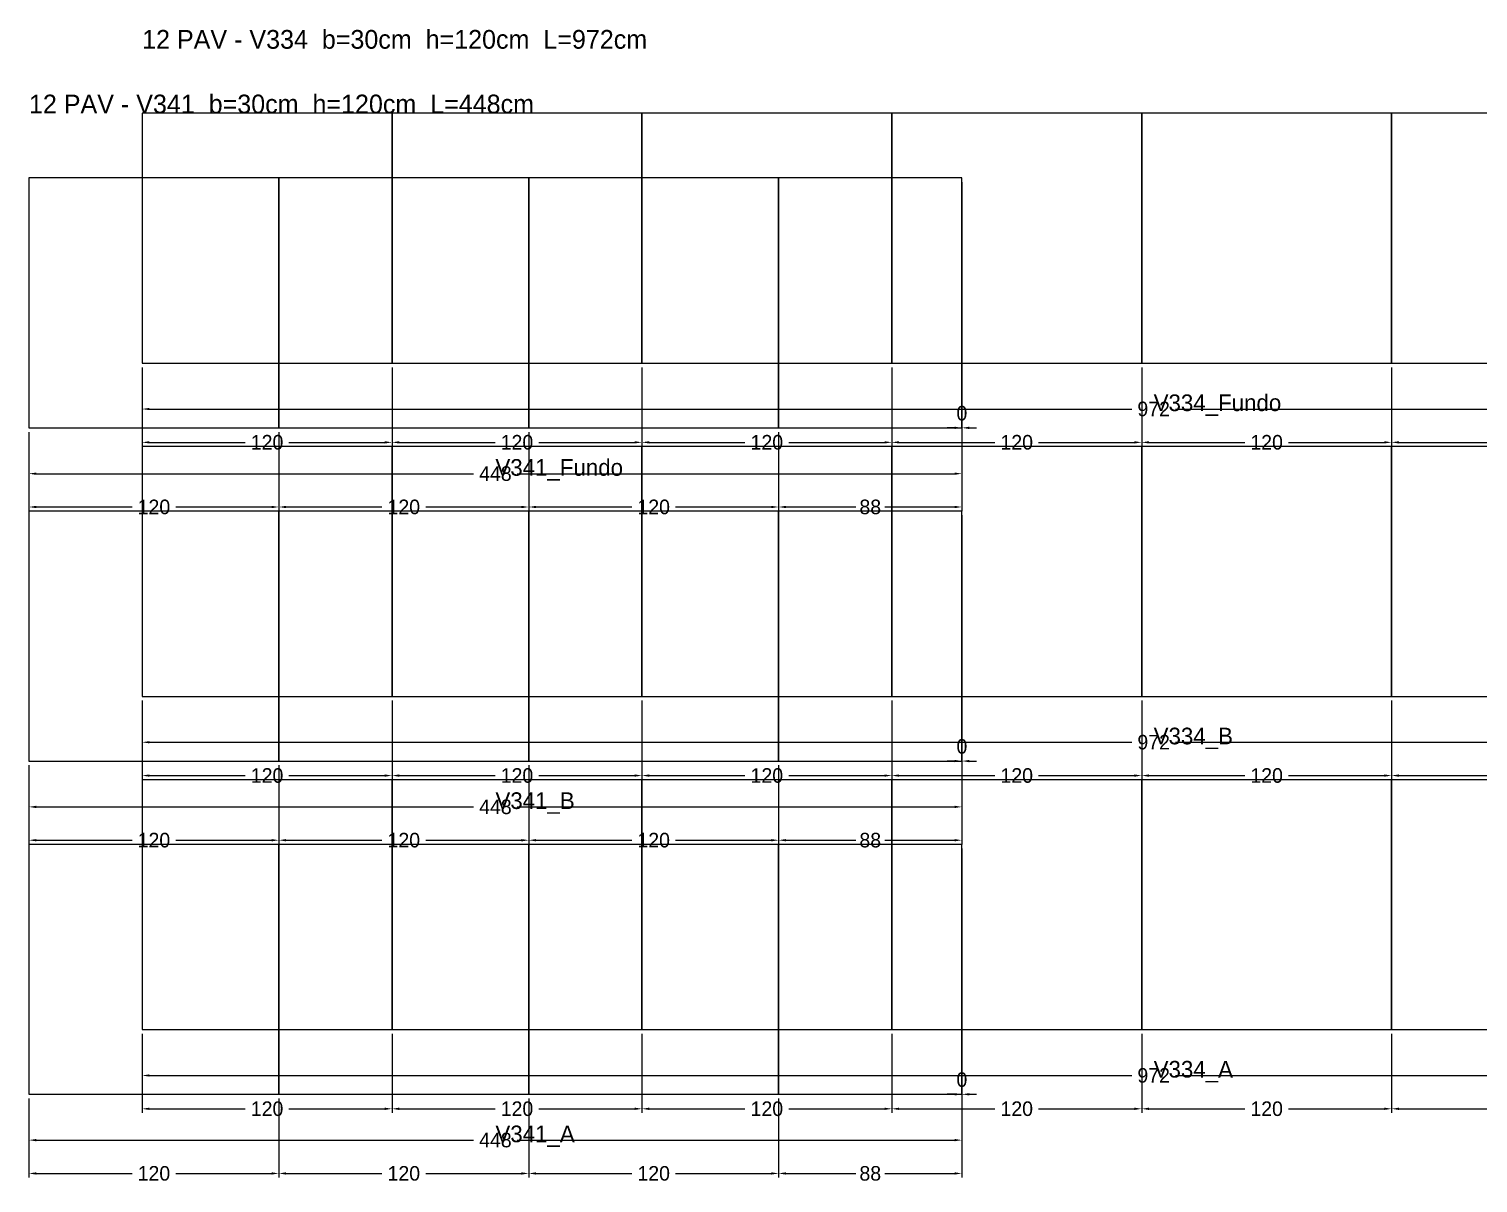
# Model space of a CAD drawing. Header units: metres. Extents: x 180 to 6304, y -11808 to -336.
# Drawn here: x 4295 to 4991, y -8002 to -7448 of the extents above; entities that cross this region are included whole.
import ezdxf

# ---------------------------------------------------------------- set-up
doc = ezdxf.new("R2010")
doc.units = ezdxf.units.M
doc.layers.add('COTA', color=3, linetype='Continuous')
doc.dimstyles.new('COTA_VIG', dxfattribs={"dimtxt": 7, "dimasz": 3.5, "dimexe": 2, "dimexo": 2, "dimgap": 1.5, "dimtad": 1, "dimdec": 1, "dimcen": 2.5, "dimclrd": 3, "dimclre": 3, "dimclrt": 3, "dimazin": 3, "dimtfac": 1, "dimtmove": 0, "dimatfit": 3})

# ---------------------------------------------------------------- blocks, each defined once
blk = doc.blocks.new('_CLOSEDFILLED')
at = {"color": 0, "linetype": 'BYBLOCK'}
blk.add_solid([(-1, 0.16), (0, 0), (-1, -0.16)], dxfattribs=at)
blk = doc.blocks.new('*D475')
at = {"color": 3}
for p, q in [((4349.25, -7930.38), (4349.25, -7952.38)), ((5320.75, -7930.38), (5320.75, -7952.38)), ((4352.75, -7950.38), (4824.5, -7950.38)), ((4845.5, -7950.38), (5317.25, -7950.38))]:
    blk.add_line(p, q, dxfattribs=at)
at = {"layer": 'Defpoints'}
for p in [(4349.25, -7928.38), (5320.75, -7928.38), (4349.25, -7950.38)]:
    blk.add_point(p, dxfattribs=at)
at = {"layer": 'COTA', "color": 3, "xscale": 3.5, "yscale": 3.5, "rotation": 180}
blk.add_blockref('_CLOSEDFILLED', (4349.25, -7950.38), dxfattribs=at)
at = {"layer": 'COTA', "color": 3, "xscale": 3.5, "yscale": 3.5}
blk.add_blockref('_CLOSEDFILLED', (5320.75, -7950.38), dxfattribs=at)
at = {"layer": 'COTA', "color": 3, "insert": (4835, -7950.38), "char_height": 7, "attachment_point": 5}
blk.add_mtext('972', dxfattribs=at)
blk = doc.blocks.new('*D476')
at = {"color": 3}
for p, q in [((4349.25, -7930.38), (4349.25, -7968.38)), ((4469.25, -7930.38), (4469.25, -7968.38)), ((4352.75, -7966.38), (4398.75, -7966.38)), ((4419.75, -7966.38), (4465.75, -7966.38))]:
    blk.add_line(p, q, dxfattribs=at)
at = {"layer": 'Defpoints'}
for p in [(4349.25, -7928.38), (4469.25, -7928.38), (4349.25, -7966.38)]:
    blk.add_point(p, dxfattribs=at)
at = {"layer": 'COTA', "color": 3, "xscale": 3.5, "yscale": 3.5, "rotation": 180}
blk.add_blockref('_CLOSEDFILLED', (4349.25, -7966.38), dxfattribs=at)
at = {"layer": 'COTA', "color": 3, "xscale": 3.5, "yscale": 3.5}
blk.add_blockref('_CLOSEDFILLED', (4469.25, -7966.38), dxfattribs=at)
at = {"layer": 'COTA', "color": 3, "insert": (4409.25, -7966.38), "char_height": 7, "attachment_point": 5}
blk.add_mtext('120', dxfattribs=at)
blk = doc.blocks.new('*D477')
at = {"color": 3}
for p, q in [((4469.25, -7930.38), (4469.25, -7968.38)), ((4589.25, -7930.38), (4589.25, -7968.38)), ((4472.75, -7966.38), (4518.75, -7966.38)), ((4539.75, -7966.38), (4585.75, -7966.38))]:
    blk.add_line(p, q, dxfattribs=at)
at = {"layer": 'Defpoints'}
for p in [(4469.25, -7928.38), (4589.25, -7928.38), (4469.25, -7966.38)]:
    blk.add_point(p, dxfattribs=at)
at = {"layer": 'COTA', "color": 3, "xscale": 3.5, "yscale": 3.5, "rotation": 180}
blk.add_blockref('_CLOSEDFILLED', (4469.25, -7966.38), dxfattribs=at)
at = {"layer": 'COTA', "color": 3, "xscale": 3.5, "yscale": 3.5}
blk.add_blockref('_CLOSEDFILLED', (4589.25, -7966.38), dxfattribs=at)
at = {"layer": 'COTA', "color": 3, "insert": (4529.25, -7966.38), "char_height": 7, "attachment_point": 5}
blk.add_mtext('120', dxfattribs=at)
blk = doc.blocks.new('*D478')
at = {"color": 3}
for p, q in [((4589.25, -7930.38), (4589.25, -7968.38)), ((4709.25, -7930.38), (4709.25, -7968.38)), ((4592.75, -7966.38), (4638.75, -7966.38)), ((4659.75, -7966.38), (4705.75, -7966.38))]:
    blk.add_line(p, q, dxfattribs=at)
at = {"layer": 'Defpoints'}
for p in [(4589.25, -7928.38), (4709.25, -7928.38), (4589.25, -7966.38)]:
    blk.add_point(p, dxfattribs=at)
at = {"layer": 'COTA', "color": 3, "xscale": 3.5, "yscale": 3.5, "rotation": 180}
blk.add_blockref('_CLOSEDFILLED', (4589.25, -7966.38), dxfattribs=at)
at = {"layer": 'COTA', "color": 3, "xscale": 3.5, "yscale": 3.5}
blk.add_blockref('_CLOSEDFILLED', (4709.25, -7966.38), dxfattribs=at)
at = {"layer": 'COTA', "color": 3, "insert": (4649.25, -7966.38), "char_height": 7, "attachment_point": 5}
blk.add_mtext('120', dxfattribs=at)
blk = doc.blocks.new('*D479')
at = {"color": 3}
for p, q in [((4709.25, -7930.38), (4709.25, -7968.38)), ((4829.25, -7930.38), (4829.25, -7968.38)), ((4712.75, -7966.38), (4758.75, -7966.38)), ((4779.75, -7966.38), (4825.75, -7966.38))]:
    blk.add_line(p, q, dxfattribs=at)
at = {"layer": 'Defpoints'}
for p in [(4709.25, -7928.38), (4829.25, -7928.38), (4709.25, -7966.38)]:
    blk.add_point(p, dxfattribs=at)
at = {"layer": 'COTA', "color": 3, "xscale": 3.5, "yscale": 3.5, "rotation": 180}
blk.add_blockref('_CLOSEDFILLED', (4709.25, -7966.38), dxfattribs=at)
at = {"layer": 'COTA', "color": 3, "xscale": 3.5, "yscale": 3.5}
blk.add_blockref('_CLOSEDFILLED', (4829.25, -7966.38), dxfattribs=at)
at = {"layer": 'COTA', "color": 3, "insert": (4769.25, -7966.38), "char_height": 7, "attachment_point": 5}
blk.add_mtext('120', dxfattribs=at)
blk = doc.blocks.new('*D480')
at = {"color": 3}
for p, q in [((4829.25, -7930.38), (4829.25, -7968.38)), ((4949.25, -7930.38), (4949.25, -7968.38)), ((4832.75, -7966.38), (4878.75, -7966.38)), ((4899.75, -7966.38), (4945.75, -7966.38))]:
    blk.add_line(p, q, dxfattribs=at)
at = {"layer": 'Defpoints'}
for p in [(4829.25, -7928.38), (4949.25, -7928.38), (4829.25, -7966.38)]:
    blk.add_point(p, dxfattribs=at)
at = {"layer": 'COTA', "color": 3, "xscale": 3.5, "yscale": 3.5, "rotation": 180}
blk.add_blockref('_CLOSEDFILLED', (4829.25, -7966.38), dxfattribs=at)
at = {"layer": 'COTA', "color": 3, "xscale": 3.5, "yscale": 3.5}
blk.add_blockref('_CLOSEDFILLED', (4949.25, -7966.38), dxfattribs=at)
at = {"layer": 'COTA', "color": 3, "insert": (4889.25, -7966.38), "char_height": 7, "attachment_point": 5}
blk.add_mtext('120', dxfattribs=at)
blk = doc.blocks.new('*D481')
at = {"color": 3}
for p, q in [((4949.25, -7930.38), (4949.25, -7968.38)), ((5069.25, -7930.38), (5069.25, -7968.38)), ((4952.75, -7966.38), (4998.75, -7966.38)), ((5019.75, -7966.38), (5065.75, -7966.38))]:
    blk.add_line(p, q, dxfattribs=at)
at = {"layer": 'Defpoints'}
for p in [(4949.25, -7928.38), (5069.25, -7928.38), (4949.25, -7966.38)]:
    blk.add_point(p, dxfattribs=at)
at = {"layer": 'COTA', "color": 3, "xscale": 3.5, "yscale": 3.5, "rotation": 180}
blk.add_blockref('_CLOSEDFILLED', (4949.25, -7966.38), dxfattribs=at)
at = {"layer": 'COTA', "color": 3, "xscale": 3.5, "yscale": 3.5}
blk.add_blockref('_CLOSEDFILLED', (5069.25, -7966.38), dxfattribs=at)
at = {"layer": 'COTA', "color": 3, "insert": (5009.25, -7966.38), "char_height": 7, "attachment_point": 5}
blk.add_mtext('120', dxfattribs=at)
blk = doc.blocks.new('*D486')
at = {"color": 3}
for p, q in [((4349.25, -7770.38), (4349.25, -7792.38)), ((5320.75, -7770.38), (5320.75, -7792.38)), ((4352.75, -7790.38), (4824.5, -7790.38)), ((4845.5, -7790.38), (5317.25, -7790.38))]:
    blk.add_line(p, q, dxfattribs=at)
at = {"layer": 'Defpoints'}
for p in [(4349.25, -7768.38), (5320.75, -7768.38), (4349.25, -7790.38)]:
    blk.add_point(p, dxfattribs=at)
at = {"layer": 'COTA', "color": 3, "xscale": 3.5, "yscale": 3.5, "rotation": 180}
blk.add_blockref('_CLOSEDFILLED', (4349.25, -7790.38), dxfattribs=at)
at = {"layer": 'COTA', "color": 3, "xscale": 3.5, "yscale": 3.5}
blk.add_blockref('_CLOSEDFILLED', (5320.75, -7790.38), dxfattribs=at)
at = {"layer": 'COTA', "color": 3, "insert": (4835, -7790.38), "char_height": 7, "attachment_point": 5}
blk.add_mtext('972', dxfattribs=at)
blk = doc.blocks.new('*D487')
at = {"color": 3}
for p, q in [((4349.25, -7770.38), (4349.25, -7808.38)), ((4469.25, -7770.38), (4469.25, -7808.38)), ((4352.75, -7806.38), (4398.75, -7806.38)), ((4419.75, -7806.38), (4465.75, -7806.38))]:
    blk.add_line(p, q, dxfattribs=at)
at = {"layer": 'Defpoints'}
for p in [(4349.25, -7768.38), (4469.25, -7768.38), (4349.25, -7806.38)]:
    blk.add_point(p, dxfattribs=at)
at = {"layer": 'COTA', "color": 3, "xscale": 3.5, "yscale": 3.5, "rotation": 180}
blk.add_blockref('_CLOSEDFILLED', (4349.25, -7806.38), dxfattribs=at)
at = {"layer": 'COTA', "color": 3, "xscale": 3.5, "yscale": 3.5}
blk.add_blockref('_CLOSEDFILLED', (4469.25, -7806.38), dxfattribs=at)
at = {"layer": 'COTA', "color": 3, "insert": (4409.25, -7806.38), "char_height": 7, "attachment_point": 5}
blk.add_mtext('120', dxfattribs=at)
blk = doc.blocks.new('*D488')
at = {"color": 3}
for p, q in [((4469.25, -7770.38), (4469.25, -7808.38)), ((4589.25, -7770.38), (4589.25, -7808.38)), ((4472.75, -7806.38), (4518.75, -7806.38)), ((4539.75, -7806.38), (4585.75, -7806.38))]:
    blk.add_line(p, q, dxfattribs=at)
at = {"layer": 'Defpoints'}
for p in [(4469.25, -7768.38), (4589.25, -7768.38), (4469.25, -7806.38)]:
    blk.add_point(p, dxfattribs=at)
at = {"layer": 'COTA', "color": 3, "xscale": 3.5, "yscale": 3.5, "rotation": 180}
blk.add_blockref('_CLOSEDFILLED', (4469.25, -7806.38), dxfattribs=at)
at = {"layer": 'COTA', "color": 3, "xscale": 3.5, "yscale": 3.5}
blk.add_blockref('_CLOSEDFILLED', (4589.25, -7806.38), dxfattribs=at)
at = {"layer": 'COTA', "color": 3, "insert": (4529.25, -7806.38), "char_height": 7, "attachment_point": 5}
blk.add_mtext('120', dxfattribs=at)
blk = doc.blocks.new('*D489')
at = {"color": 3}
for p, q in [((4589.25, -7770.38), (4589.25, -7808.38)), ((4709.25, -7770.38), (4709.25, -7808.38)), ((4592.75, -7806.38), (4638.75, -7806.38)), ((4659.75, -7806.38), (4705.75, -7806.38))]:
    blk.add_line(p, q, dxfattribs=at)
at = {"layer": 'Defpoints'}
for p in [(4589.25, -7768.38), (4709.25, -7768.38), (4589.25, -7806.38)]:
    blk.add_point(p, dxfattribs=at)
at = {"layer": 'COTA', "color": 3, "xscale": 3.5, "yscale": 3.5, "rotation": 180}
blk.add_blockref('_CLOSEDFILLED', (4589.25, -7806.38), dxfattribs=at)
at = {"layer": 'COTA', "color": 3, "xscale": 3.5, "yscale": 3.5}
blk.add_blockref('_CLOSEDFILLED', (4709.25, -7806.38), dxfattribs=at)
at = {"layer": 'COTA', "color": 3, "insert": (4649.25, -7806.38), "char_height": 7, "attachment_point": 5}
blk.add_mtext('120', dxfattribs=at)
blk = doc.blocks.new('*D490')
at = {"color": 3}
for p, q in [((4709.25, -7770.38), (4709.25, -7808.38)), ((4829.25, -7770.38), (4829.25, -7808.38)), ((4712.75, -7806.38), (4758.75, -7806.38)), ((4779.75, -7806.38), (4825.75, -7806.38))]:
    blk.add_line(p, q, dxfattribs=at)
at = {"layer": 'Defpoints'}
for p in [(4709.25, -7768.38), (4829.25, -7768.38), (4709.25, -7806.38)]:
    blk.add_point(p, dxfattribs=at)
at = {"layer": 'COTA', "color": 3, "xscale": 3.5, "yscale": 3.5, "rotation": 180}
blk.add_blockref('_CLOSEDFILLED', (4709.25, -7806.38), dxfattribs=at)
at = {"layer": 'COTA', "color": 3, "xscale": 3.5, "yscale": 3.5}
blk.add_blockref('_CLOSEDFILLED', (4829.25, -7806.38), dxfattribs=at)
at = {"layer": 'COTA', "color": 3, "insert": (4769.25, -7806.38), "char_height": 7, "attachment_point": 5}
blk.add_mtext('120', dxfattribs=at)
blk = doc.blocks.new('*D491')
at = {"color": 3}
for p, q in [((4829.25, -7770.38), (4829.25, -7808.38)), ((4949.25, -7770.38), (4949.25, -7808.38)), ((4832.75, -7806.38), (4878.75, -7806.38)), ((4899.75, -7806.38), (4945.75, -7806.38))]:
    blk.add_line(p, q, dxfattribs=at)
at = {"layer": 'Defpoints'}
for p in [(4829.25, -7768.38), (4949.25, -7768.38), (4829.25, -7806.38)]:
    blk.add_point(p, dxfattribs=at)
at = {"layer": 'COTA', "color": 3, "xscale": 3.5, "yscale": 3.5, "rotation": 180}
blk.add_blockref('_CLOSEDFILLED', (4829.25, -7806.38), dxfattribs=at)
at = {"layer": 'COTA', "color": 3, "xscale": 3.5, "yscale": 3.5}
blk.add_blockref('_CLOSEDFILLED', (4949.25, -7806.38), dxfattribs=at)
at = {"layer": 'COTA', "color": 3, "insert": (4889.25, -7806.38), "char_height": 7, "attachment_point": 5}
blk.add_mtext('120', dxfattribs=at)
blk = doc.blocks.new('*D492')
at = {"color": 3}
for p, q in [((4949.25, -7770.38), (4949.25, -7808.38)), ((5069.25, -7770.38), (5069.25, -7808.38)), ((4952.75, -7806.38), (4998.75, -7806.38)), ((5019.75, -7806.38), (5065.75, -7806.38))]:
    blk.add_line(p, q, dxfattribs=at)
at = {"layer": 'Defpoints'}
for p in [(4949.25, -7768.38), (5069.25, -7768.38), (4949.25, -7806.38)]:
    blk.add_point(p, dxfattribs=at)
at = {"layer": 'COTA', "color": 3, "xscale": 3.5, "yscale": 3.5, "rotation": 180}
blk.add_blockref('_CLOSEDFILLED', (4949.25, -7806.38), dxfattribs=at)
at = {"layer": 'COTA', "color": 3, "xscale": 3.5, "yscale": 3.5}
blk.add_blockref('_CLOSEDFILLED', (5069.25, -7806.38), dxfattribs=at)
at = {"layer": 'COTA', "color": 3, "insert": (5009.25, -7806.38), "char_height": 7, "attachment_point": 5}
blk.add_mtext('120', dxfattribs=at)
blk = doc.blocks.new('*D497')
at = {"color": 3}
for p, q in [((4349.25, -7610.38), (4349.25, -7632.38)), ((5320.75, -7610.38), (5320.75, -7632.38)), ((4352.75, -7630.38), (4824.5, -7630.38)), ((4845.5, -7630.38), (5317.25, -7630.38))]:
    blk.add_line(p, q, dxfattribs=at)
at = {"layer": 'Defpoints'}
for p in [(4349.25, -7608.38), (5320.75, -7608.38), (4349.25, -7630.38)]:
    blk.add_point(p, dxfattribs=at)
at = {"layer": 'COTA', "color": 3, "xscale": 3.5, "yscale": 3.5, "rotation": 180}
blk.add_blockref('_CLOSEDFILLED', (4349.25, -7630.38), dxfattribs=at)
at = {"layer": 'COTA', "color": 3, "xscale": 3.5, "yscale": 3.5}
blk.add_blockref('_CLOSEDFILLED', (5320.75, -7630.38), dxfattribs=at)
at = {"layer": 'COTA', "color": 3, "insert": (4835, -7630.38), "char_height": 7, "attachment_point": 5}
blk.add_mtext('972', dxfattribs=at)
blk = doc.blocks.new('*D498')
at = {"color": 3}
for p, q in [((4349.25, -7610.38), (4349.25, -7648.38)), ((4469.25, -7610.38), (4469.25, -7648.38)), ((4352.75, -7646.38), (4398.75, -7646.38)), ((4419.75, -7646.38), (4465.75, -7646.38))]:
    blk.add_line(p, q, dxfattribs=at)
at = {"layer": 'Defpoints'}
for p in [(4349.25, -7608.38), (4469.25, -7608.38), (4349.25, -7646.38)]:
    blk.add_point(p, dxfattribs=at)
at = {"layer": 'COTA', "color": 3, "xscale": 3.5, "yscale": 3.5, "rotation": 180}
blk.add_blockref('_CLOSEDFILLED', (4349.25, -7646.38), dxfattribs=at)
at = {"layer": 'COTA', "color": 3, "xscale": 3.5, "yscale": 3.5}
blk.add_blockref('_CLOSEDFILLED', (4469.25, -7646.38), dxfattribs=at)
at = {"layer": 'COTA', "color": 3, "insert": (4409.25, -7646.38), "char_height": 7, "attachment_point": 5}
blk.add_mtext('120', dxfattribs=at)
blk = doc.blocks.new('*D499')
at = {"color": 3}
for p, q in [((4469.25, -7610.38), (4469.25, -7648.38)), ((4589.25, -7610.38), (4589.25, -7648.38)), ((4472.75, -7646.38), (4518.75, -7646.38)), ((4539.75, -7646.38), (4585.75, -7646.38))]:
    blk.add_line(p, q, dxfattribs=at)
at = {"layer": 'Defpoints'}
for p in [(4469.25, -7608.38), (4589.25, -7608.38), (4469.25, -7646.38)]:
    blk.add_point(p, dxfattribs=at)
at = {"layer": 'COTA', "color": 3, "xscale": 3.5, "yscale": 3.5, "rotation": 180}
blk.add_blockref('_CLOSEDFILLED', (4469.25, -7646.38), dxfattribs=at)
at = {"layer": 'COTA', "color": 3, "xscale": 3.5, "yscale": 3.5}
blk.add_blockref('_CLOSEDFILLED', (4589.25, -7646.38), dxfattribs=at)
at = {"layer": 'COTA', "color": 3, "insert": (4529.25, -7646.38), "char_height": 7, "attachment_point": 5}
blk.add_mtext('120', dxfattribs=at)
blk = doc.blocks.new('*D500')
at = {"color": 3}
for p, q in [((4589.25, -7610.38), (4589.25, -7648.38)), ((4709.25, -7610.38), (4709.25, -7648.38)), ((4592.75, -7646.38), (4638.75, -7646.38)), ((4659.75, -7646.38), (4705.75, -7646.38))]:
    blk.add_line(p, q, dxfattribs=at)
at = {"layer": 'Defpoints'}
for p in [(4589.25, -7608.38), (4709.25, -7608.38), (4589.25, -7646.38)]:
    blk.add_point(p, dxfattribs=at)
at = {"layer": 'COTA', "color": 3, "xscale": 3.5, "yscale": 3.5, "rotation": 180}
blk.add_blockref('_CLOSEDFILLED', (4589.25, -7646.38), dxfattribs=at)
at = {"layer": 'COTA', "color": 3, "xscale": 3.5, "yscale": 3.5}
blk.add_blockref('_CLOSEDFILLED', (4709.25, -7646.38), dxfattribs=at)
at = {"layer": 'COTA', "color": 3, "insert": (4649.25, -7646.38), "char_height": 7, "attachment_point": 5}
blk.add_mtext('120', dxfattribs=at)
blk = doc.blocks.new('*D501')
at = {"color": 3}
for p, q in [((4709.25, -7610.38), (4709.25, -7648.38)), ((4829.25, -7610.38), (4829.25, -7648.38)), ((4712.75, -7646.38), (4758.75, -7646.38)), ((4779.75, -7646.38), (4825.75, -7646.38))]:
    blk.add_line(p, q, dxfattribs=at)
at = {"layer": 'Defpoints'}
for p in [(4709.25, -7608.38), (4829.25, -7608.38), (4709.25, -7646.38)]:
    blk.add_point(p, dxfattribs=at)
at = {"layer": 'COTA', "color": 3, "xscale": 3.5, "yscale": 3.5, "rotation": 180}
blk.add_blockref('_CLOSEDFILLED', (4709.25, -7646.38), dxfattribs=at)
at = {"layer": 'COTA', "color": 3, "xscale": 3.5, "yscale": 3.5}
blk.add_blockref('_CLOSEDFILLED', (4829.25, -7646.38), dxfattribs=at)
at = {"layer": 'COTA', "color": 3, "insert": (4769.25, -7646.38), "char_height": 7, "attachment_point": 5}
blk.add_mtext('120', dxfattribs=at)
blk = doc.blocks.new('*D502')
at = {"color": 3}
for p, q in [((4829.25, -7610.38), (4829.25, -7648.38)), ((4949.25, -7610.38), (4949.25, -7648.38)), ((4832.75, -7646.38), (4878.75, -7646.38)), ((4899.75, -7646.38), (4945.75, -7646.38))]:
    blk.add_line(p, q, dxfattribs=at)
at = {"layer": 'Defpoints'}
for p in [(4829.25, -7608.38), (4949.25, -7608.38), (4829.25, -7646.38)]:
    blk.add_point(p, dxfattribs=at)
at = {"layer": 'COTA', "color": 3, "xscale": 3.5, "yscale": 3.5, "rotation": 180}
blk.add_blockref('_CLOSEDFILLED', (4829.25, -7646.38), dxfattribs=at)
at = {"layer": 'COTA', "color": 3, "xscale": 3.5, "yscale": 3.5}
blk.add_blockref('_CLOSEDFILLED', (4949.25, -7646.38), dxfattribs=at)
at = {"layer": 'COTA', "color": 3, "insert": (4889.25, -7646.38), "char_height": 7, "attachment_point": 5}
blk.add_mtext('120', dxfattribs=at)
blk = doc.blocks.new('*D503')
at = {"color": 3}
for p, q in [((4949.25, -7610.38), (4949.25, -7648.38)), ((5069.25, -7610.38), (5069.25, -7648.38)), ((4952.75, -7646.38), (4998.75, -7646.38)), ((5019.75, -7646.38), (5065.75, -7646.38))]:
    blk.add_line(p, q, dxfattribs=at)
at = {"layer": 'Defpoints'}
for p in [(4949.25, -7608.38), (5069.25, -7608.38), (4949.25, -7646.38)]:
    blk.add_point(p, dxfattribs=at)
at = {"layer": 'COTA', "color": 3, "xscale": 3.5, "yscale": 3.5, "rotation": 180}
blk.add_blockref('_CLOSEDFILLED', (4949.25, -7646.38), dxfattribs=at)
at = {"layer": 'COTA', "color": 3, "xscale": 3.5, "yscale": 3.5}
blk.add_blockref('_CLOSEDFILLED', (5069.25, -7646.38), dxfattribs=at)
at = {"layer": 'COTA', "color": 3, "insert": (5009.25, -7646.38), "char_height": 7, "attachment_point": 5}
blk.add_mtext('120', dxfattribs=at)
blk = doc.blocks.new('*D748')
at = {"color": 3}
for p, q in [((4294.91, -7961.42), (4294.91, -7983.42)), ((4742.91, -7961.42), (4742.91, -7983.42)), ((4298.41, -7981.42), (4508.41, -7981.42)), ((4529.41, -7981.42), (4739.41, -7981.42))]:
    blk.add_line(p, q, dxfattribs=at)
at = {"layer": 'Defpoints'}
for p in [(4294.91, -7959.42), (4742.91, -7959.42), (4294.91, -7981.42)]:
    blk.add_point(p, dxfattribs=at)
at = {"layer": 'COTA', "color": 3, "xscale": 3.5, "yscale": 3.5, "rotation": 180}
blk.add_blockref('_CLOSEDFILLED', (4294.91, -7981.42), dxfattribs=at)
at = {"layer": 'COTA', "color": 3, "xscale": 3.5, "yscale": 3.5}
blk.add_blockref('_CLOSEDFILLED', (4742.91, -7981.42), dxfattribs=at)
at = {"layer": 'COTA', "color": 3, "insert": (4518.91, -7981.42), "char_height": 7, "attachment_point": 5}
blk.add_mtext('448', dxfattribs=at)
blk = doc.blocks.new('*D749')
at = {"color": 3}
for p, q in [((4294.91, -7961.42), (4294.91, -7999.42)), ((4414.91, -7961.42), (4414.91, -7999.42)), ((4298.41, -7997.42), (4344.41, -7997.42)), ((4365.41, -7997.42), (4411.41, -7997.42))]:
    blk.add_line(p, q, dxfattribs=at)
at = {"layer": 'Defpoints'}
for p in [(4294.91, -7959.42), (4414.91, -7959.42), (4294.91, -7997.42)]:
    blk.add_point(p, dxfattribs=at)
at = {"layer": 'COTA', "color": 3, "xscale": 3.5, "yscale": 3.5, "rotation": 180}
blk.add_blockref('_CLOSEDFILLED', (4294.91, -7997.42), dxfattribs=at)
at = {"layer": 'COTA', "color": 3, "xscale": 3.5, "yscale": 3.5}
blk.add_blockref('_CLOSEDFILLED', (4414.91, -7997.42), dxfattribs=at)
at = {"layer": 'COTA', "color": 3, "insert": (4354.91, -7997.42), "char_height": 7, "attachment_point": 5}
blk.add_mtext('120', dxfattribs=at)
blk = doc.blocks.new('*D750')
at = {"color": 3}
for p, q in [((4414.91, -7961.42), (4414.91, -7999.42)), ((4534.91, -7961.42), (4534.91, -7999.42)), ((4418.41, -7997.42), (4464.41, -7997.42)), ((4485.41, -7997.42), (4531.41, -7997.42))]:
    blk.add_line(p, q, dxfattribs=at)
at = {"layer": 'Defpoints'}
for p in [(4414.91, -7959.42), (4534.91, -7959.42), (4414.91, -7997.42)]:
    blk.add_point(p, dxfattribs=at)
at = {"layer": 'COTA', "color": 3, "xscale": 3.5, "yscale": 3.5, "rotation": 180}
blk.add_blockref('_CLOSEDFILLED', (4414.91, -7997.42), dxfattribs=at)
at = {"layer": 'COTA', "color": 3, "xscale": 3.5, "yscale": 3.5}
blk.add_blockref('_CLOSEDFILLED', (4534.91, -7997.42), dxfattribs=at)
at = {"layer": 'COTA', "color": 3, "insert": (4474.91, -7997.42), "char_height": 7, "attachment_point": 5}
blk.add_mtext('120', dxfattribs=at)
blk = doc.blocks.new('*D751')
at = {"color": 3}
for p, q in [((4534.91, -7961.42), (4534.91, -7999.42)), ((4654.91, -7961.42), (4654.91, -7999.42)), ((4538.41, -7997.42), (4584.41, -7997.42)), ((4605.41, -7997.42), (4651.41, -7997.42))]:
    blk.add_line(p, q, dxfattribs=at)
at = {"layer": 'Defpoints'}
for p in [(4534.91, -7959.42), (4654.91, -7959.42), (4534.91, -7997.42)]:
    blk.add_point(p, dxfattribs=at)
at = {"layer": 'COTA', "color": 3, "xscale": 3.5, "yscale": 3.5, "rotation": 180}
blk.add_blockref('_CLOSEDFILLED', (4534.91, -7997.42), dxfattribs=at)
at = {"layer": 'COTA', "color": 3, "xscale": 3.5, "yscale": 3.5}
blk.add_blockref('_CLOSEDFILLED', (4654.91, -7997.42), dxfattribs=at)
at = {"layer": 'COTA', "color": 3, "insert": (4594.91, -7997.42), "char_height": 7, "attachment_point": 5}
blk.add_mtext('120', dxfattribs=at)
blk = doc.blocks.new('*D752')
at = {"color": 3}
for p, q in [((4654.91, -7961.42), (4654.91, -7999.42)), ((4742.91, -7961.42), (4742.91, -7999.42)), ((4658.41, -7997.42), (4691.91, -7997.42)), ((4705.91, -7997.42), (4739.41, -7997.42))]:
    blk.add_line(p, q, dxfattribs=at)
at = {"layer": 'Defpoints'}
for p in [(4654.91, -7959.42), (4742.91, -7959.42), (4654.91, -7997.42)]:
    blk.add_point(p, dxfattribs=at)
at = {"layer": 'COTA', "color": 3, "xscale": 3.5, "yscale": 3.5, "rotation": 180}
blk.add_blockref('_CLOSEDFILLED', (4654.91, -7997.42), dxfattribs=at)
at = {"layer": 'COTA', "color": 3, "xscale": 3.5, "yscale": 3.5}
blk.add_blockref('_CLOSEDFILLED', (4742.91, -7997.42), dxfattribs=at)
at = {"layer": 'COTA', "color": 3, "insert": (4698.91, -7997.42), "char_height": 7, "attachment_point": 5}
blk.add_mtext('88', dxfattribs=at)
blk = doc.blocks.new('*D754')
at = {"color": 3}
for p, q in [((4294.91, -7801.42), (4294.91, -7823.42)), ((4742.91, -7801.42), (4742.91, -7823.42)), ((4298.41, -7821.42), (4508.41, -7821.42)), ((4529.41, -7821.42), (4739.41, -7821.42))]:
    blk.add_line(p, q, dxfattribs=at)
at = {"layer": 'Defpoints'}
for p in [(4294.91, -7799.42), (4742.91, -7799.42), (4294.91, -7821.42)]:
    blk.add_point(p, dxfattribs=at)
at = {"layer": 'COTA', "color": 3, "xscale": 3.5, "yscale": 3.5, "rotation": 180}
blk.add_blockref('_CLOSEDFILLED', (4294.91, -7821.42), dxfattribs=at)
at = {"layer": 'COTA', "color": 3, "xscale": 3.5, "yscale": 3.5}
blk.add_blockref('_CLOSEDFILLED', (4742.91, -7821.42), dxfattribs=at)
at = {"layer": 'COTA', "color": 3, "insert": (4518.91, -7821.42), "char_height": 7, "attachment_point": 5}
blk.add_mtext('448', dxfattribs=at)
blk = doc.blocks.new('*D755')
at = {"color": 3}
for p, q in [((4294.91, -7801.42), (4294.91, -7839.42)), ((4414.91, -7801.42), (4414.91, -7839.42)), ((4298.41, -7837.42), (4344.41, -7837.42)), ((4365.41, -7837.42), (4411.41, -7837.42))]:
    blk.add_line(p, q, dxfattribs=at)
at = {"layer": 'Defpoints'}
for p in [(4294.91, -7799.42), (4414.91, -7799.42), (4294.91, -7837.42)]:
    blk.add_point(p, dxfattribs=at)
at = {"layer": 'COTA', "color": 3, "xscale": 3.5, "yscale": 3.5, "rotation": 180}
blk.add_blockref('_CLOSEDFILLED', (4294.91, -7837.42), dxfattribs=at)
at = {"layer": 'COTA', "color": 3, "xscale": 3.5, "yscale": 3.5}
blk.add_blockref('_CLOSEDFILLED', (4414.91, -7837.42), dxfattribs=at)
at = {"layer": 'COTA', "color": 3, "insert": (4354.91, -7837.42), "char_height": 7, "attachment_point": 5}
blk.add_mtext('120', dxfattribs=at)
blk = doc.blocks.new('*D756')
at = {"color": 3}
for p, q in [((4414.91, -7801.42), (4414.91, -7839.42)), ((4534.91, -7801.42), (4534.91, -7839.42)), ((4418.41, -7837.42), (4464.41, -7837.42)), ((4485.41, -7837.42), (4531.41, -7837.42))]:
    blk.add_line(p, q, dxfattribs=at)
at = {"layer": 'Defpoints'}
for p in [(4414.91, -7799.42), (4534.91, -7799.42), (4414.91, -7837.42)]:
    blk.add_point(p, dxfattribs=at)
at = {"layer": 'COTA', "color": 3, "xscale": 3.5, "yscale": 3.5, "rotation": 180}
blk.add_blockref('_CLOSEDFILLED', (4414.91, -7837.42), dxfattribs=at)
at = {"layer": 'COTA', "color": 3, "xscale": 3.5, "yscale": 3.5}
blk.add_blockref('_CLOSEDFILLED', (4534.91, -7837.42), dxfattribs=at)
at = {"layer": 'COTA', "color": 3, "insert": (4474.91, -7837.42), "char_height": 7, "attachment_point": 5}
blk.add_mtext('120', dxfattribs=at)
blk = doc.blocks.new('*D757')
at = {"color": 3}
for p, q in [((4534.91, -7801.42), (4534.91, -7839.42)), ((4654.91, -7801.42), (4654.91, -7839.42)), ((4538.41, -7837.42), (4584.41, -7837.42)), ((4605.41, -7837.42), (4651.41, -7837.42))]:
    blk.add_line(p, q, dxfattribs=at)
at = {"layer": 'Defpoints'}
for p in [(4534.91, -7799.42), (4654.91, -7799.42), (4534.91, -7837.42)]:
    blk.add_point(p, dxfattribs=at)
at = {"layer": 'COTA', "color": 3, "xscale": 3.5, "yscale": 3.5, "rotation": 180}
blk.add_blockref('_CLOSEDFILLED', (4534.91, -7837.42), dxfattribs=at)
at = {"layer": 'COTA', "color": 3, "xscale": 3.5, "yscale": 3.5}
blk.add_blockref('_CLOSEDFILLED', (4654.91, -7837.42), dxfattribs=at)
at = {"layer": 'COTA', "color": 3, "insert": (4594.91, -7837.42), "char_height": 7, "attachment_point": 5}
blk.add_mtext('120', dxfattribs=at)
blk = doc.blocks.new('*D758')
at = {"color": 3}
for p, q in [((4654.91, -7801.42), (4654.91, -7839.42)), ((4742.91, -7801.42), (4742.91, -7839.42)), ((4658.41, -7837.42), (4691.91, -7837.42)), ((4705.91, -7837.42), (4739.41, -7837.42))]:
    blk.add_line(p, q, dxfattribs=at)
at = {"layer": 'Defpoints'}
for p in [(4654.91, -7799.42), (4742.91, -7799.42), (4654.91, -7837.42)]:
    blk.add_point(p, dxfattribs=at)
at = {"layer": 'COTA', "color": 3, "xscale": 3.5, "yscale": 3.5, "rotation": 180}
blk.add_blockref('_CLOSEDFILLED', (4654.91, -7837.42), dxfattribs=at)
at = {"layer": 'COTA', "color": 3, "xscale": 3.5, "yscale": 3.5}
blk.add_blockref('_CLOSEDFILLED', (4742.91, -7837.42), dxfattribs=at)
at = {"layer": 'COTA', "color": 3, "insert": (4698.91, -7837.42), "char_height": 7, "attachment_point": 5}
blk.add_mtext('88', dxfattribs=at)
blk = doc.blocks.new('*D760')
at = {"color": 3}
for p, q in [((4294.91, -7641.42), (4294.91, -7663.42)), ((4742.91, -7641.42), (4742.91, -7663.42)), ((4298.41, -7661.42), (4508.41, -7661.42)), ((4529.41, -7661.42), (4739.41, -7661.42))]:
    blk.add_line(p, q, dxfattribs=at)
at = {"layer": 'Defpoints'}
for p in [(4294.91, -7639.42), (4742.91, -7639.42), (4294.91, -7661.42)]:
    blk.add_point(p, dxfattribs=at)
at = {"layer": 'COTA', "color": 3, "xscale": 3.5, "yscale": 3.5, "rotation": 180}
blk.add_blockref('_CLOSEDFILLED', (4294.91, -7661.42), dxfattribs=at)
at = {"layer": 'COTA', "color": 3, "xscale": 3.5, "yscale": 3.5}
blk.add_blockref('_CLOSEDFILLED', (4742.91, -7661.42), dxfattribs=at)
at = {"layer": 'COTA', "color": 3, "insert": (4518.91, -7661.42), "char_height": 7, "attachment_point": 5}
blk.add_mtext('448', dxfattribs=at)
blk = doc.blocks.new('*D761')
at = {"color": 3}
for p, q in [((4294.91, -7641.42), (4294.91, -7679.42)), ((4414.91, -7641.42), (4414.91, -7679.42)), ((4298.41, -7677.42), (4344.41, -7677.42)), ((4365.41, -7677.42), (4411.41, -7677.42))]:
    blk.add_line(p, q, dxfattribs=at)
at = {"layer": 'Defpoints'}
for p in [(4294.91, -7639.42), (4414.91, -7639.42), (4294.91, -7677.42)]:
    blk.add_point(p, dxfattribs=at)
at = {"layer": 'COTA', "color": 3, "xscale": 3.5, "yscale": 3.5, "rotation": 180}
blk.add_blockref('_CLOSEDFILLED', (4294.91, -7677.42), dxfattribs=at)
at = {"layer": 'COTA', "color": 3, "xscale": 3.5, "yscale": 3.5}
blk.add_blockref('_CLOSEDFILLED', (4414.91, -7677.42), dxfattribs=at)
at = {"layer": 'COTA', "color": 3, "insert": (4354.91, -7677.42), "char_height": 7, "attachment_point": 5}
blk.add_mtext('120', dxfattribs=at)
blk = doc.blocks.new('*D762')
at = {"color": 3}
for p, q in [((4414.91, -7641.42), (4414.91, -7679.42)), ((4534.91, -7641.42), (4534.91, -7679.42)), ((4418.41, -7677.42), (4464.41, -7677.42)), ((4485.41, -7677.42), (4531.41, -7677.42))]:
    blk.add_line(p, q, dxfattribs=at)
at = {"layer": 'Defpoints'}
for p in [(4414.91, -7639.42), (4534.91, -7639.42), (4414.91, -7677.42)]:
    blk.add_point(p, dxfattribs=at)
at = {"layer": 'COTA', "color": 3, "xscale": 3.5, "yscale": 3.5, "rotation": 180}
blk.add_blockref('_CLOSEDFILLED', (4414.91, -7677.42), dxfattribs=at)
at = {"layer": 'COTA', "color": 3, "xscale": 3.5, "yscale": 3.5}
blk.add_blockref('_CLOSEDFILLED', (4534.91, -7677.42), dxfattribs=at)
at = {"layer": 'COTA', "color": 3, "insert": (4474.91, -7677.42), "char_height": 7, "attachment_point": 5}
blk.add_mtext('120', dxfattribs=at)
blk = doc.blocks.new('*D763')
at = {"color": 3}
for p, q in [((4534.91, -7641.42), (4534.91, -7679.42)), ((4654.91, -7641.42), (4654.91, -7679.42)), ((4538.41, -7677.42), (4584.41, -7677.42)), ((4605.41, -7677.42), (4651.41, -7677.42))]:
    blk.add_line(p, q, dxfattribs=at)
at = {"layer": 'Defpoints'}
for p in [(4534.91, -7639.42), (4654.91, -7639.42), (4534.91, -7677.42)]:
    blk.add_point(p, dxfattribs=at)
at = {"layer": 'COTA', "color": 3, "xscale": 3.5, "yscale": 3.5, "rotation": 180}
blk.add_blockref('_CLOSEDFILLED', (4534.91, -7677.42), dxfattribs=at)
at = {"layer": 'COTA', "color": 3, "xscale": 3.5, "yscale": 3.5}
blk.add_blockref('_CLOSEDFILLED', (4654.91, -7677.42), dxfattribs=at)
at = {"layer": 'COTA', "color": 3, "insert": (4594.91, -7677.42), "char_height": 7, "attachment_point": 5}
blk.add_mtext('120', dxfattribs=at)
blk = doc.blocks.new('*D764')
at = {"color": 3}
for p, q in [((4654.91, -7641.42), (4654.91, -7679.42)), ((4742.91, -7641.42), (4742.91, -7679.42)), ((4658.41, -7677.42), (4691.91, -7677.42)), ((4705.91, -7677.42), (4739.41, -7677.42))]:
    blk.add_line(p, q, dxfattribs=at)
at = {"layer": 'Defpoints'}
for p in [(4654.91, -7639.42), (4742.91, -7639.42), (4654.91, -7677.42)]:
    blk.add_point(p, dxfattribs=at)
at = {"layer": 'COTA', "color": 3, "xscale": 3.5, "yscale": 3.5, "rotation": 180}
blk.add_blockref('_CLOSEDFILLED', (4654.91, -7677.42), dxfattribs=at)
at = {"layer": 'COTA', "color": 3, "xscale": 3.5, "yscale": 3.5}
blk.add_blockref('_CLOSEDFILLED', (4742.91, -7677.42), dxfattribs=at)
at = {"layer": 'COTA', "color": 3, "insert": (4698.91, -7677.42), "char_height": 7, "attachment_point": 5}
blk.add_mtext('88', dxfattribs=at)

msp = doc.modelspace()

# ---------------------------------------------------------------- linework, layer by layer
at = {"layer": 'Paineis'}
for points in [[(4349.25, -7608.38), (4469.25, -7608.38), (4469.25, -7488.38), (4349.25, -7488.38)], [(4469.25, -7608.38), (4589.25, -7608.38), (4589.25, -7488.38), (4469.25, -7488.38)], [(4589.25, -7608.38), (4709.25, -7608.38), (4709.25, -7488.38), (4589.25, -7488.38)], [(4709.25, -7608.38), (4829.25, -7608.38), (4829.25, -7488.38), (4709.25, -7488.38)], [(4829.25, -7608.38), (4949.25, -7608.38), (4949.25, -7488.38), (4829.25, -7488.38)], [(4949.25, -7608.38), (5069.25, -7608.38), (5069.25, -7488.38), (4949.25, -7488.38)], [(4294.91, -7639.42), (4414.91, -7639.42), (4414.91, -7519.42), (4294.91, -7519.42)], [(4414.91, -7639.42), (4534.91, -7639.42), (4534.91, -7519.42), (4414.91, -7519.42)], [(4534.91, -7639.42), (4654.91, -7639.42), (4654.91, -7519.42), (4534.91, -7519.42)], [(4654.91, -7639.42), (4742.91, -7639.42), (4742.91, -7519.42), (4654.91, -7519.42)], [(4349.25, -7768.38), (4469.25, -7768.38), (4469.25, -7648.38), (4349.25, -7648.38)], [(4469.25, -7768.38), (4589.25, -7768.38), (4589.25, -7648.38), (4469.25, -7648.38)], [(4589.25, -7768.38), (4709.25, -7768.38), (4709.25, -7648.38), (4589.25, -7648.38)], [(4709.25, -7768.38), (4829.25, -7768.38), (4829.25, -7648.38), (4709.25, -7648.38)], [(4829.25, -7768.38), (4949.25, -7768.38), (4949.25, -7648.38), (4829.25, -7648.38)], [(4949.25, -7768.38), (5069.25, -7768.38), (5069.25, -7648.38), (4949.25, -7648.38)], [(4294.91, -7799.42), (4414.91, -7799.42), (4414.91, -7679.42), (4294.91, -7679.42)], [(4414.91, -7799.42), (4534.91, -7799.42), (4534.91, -7679.42), (4414.91, -7679.42)], [(4534.91, -7799.42), (4654.91, -7799.42), (4654.91, -7679.42), (4534.91, -7679.42)], [(4654.91, -7799.42), (4742.91, -7799.42), (4742.91, -7679.42), (4654.91, -7679.42)], [(4349.25, -7928.38), (4469.25, -7928.38), (4469.25, -7808.38), (4349.25, -7808.38)], [(4469.25, -7928.38), (4589.25, -7928.38), (4589.25, -7808.38), (4469.25, -7808.38)], [(4589.25, -7928.38), (4709.25, -7928.38), (4709.25, -7808.38), (4589.25, -7808.38)], [(4709.25, -7928.38), (4829.25, -7928.38), (4829.25, -7808.38), (4709.25, -7808.38)], [(4829.25, -7928.38), (4949.25, -7928.38), (4949.25, -7808.38), (4829.25, -7808.38)], [(4949.25, -7928.38), (5069.25, -7928.38), (5069.25, -7808.38), (4949.25, -7808.38)], [(4294.91, -7959.42), (4414.91, -7959.42), (4414.91, -7839.42), (4294.91, -7839.42)], [(4414.91, -7959.42), (4534.91, -7959.42), (4534.91, -7839.42), (4414.91, -7839.42)], [(4534.91, -7959.42), (4654.91, -7959.42), (4654.91, -7839.42), (4534.91, -7839.42)], [(4654.91, -7959.42), (4742.91, -7959.42), (4742.91, -7839.42), (4654.91, -7839.42)]]:
    msp.add_lwpolyline(points, close=True, dxfattribs=at)

# ---------------------------------------------------------------- texts
at = {"layer": 'NOMENCLATURA', "char_height": 9, "attachment_point": 1}
for s, insert in [('12 PAV - V334  b=30cm  h=120cm  L=972cm', (4349.25, -7448.38)), ('12 PAV - V341  b=30cm  h=120cm  L=448cm', (4294.91, -7479.42))]:
    msp.add_mtext(s, dxfattribs=dict(at, insert=insert))
at = {"layer": 'Texto Secao', "char_height": 8, "attachment_point": 1}
for s, insert in [('V334_Fundo', (4835, -7623.38)), ('V341_Fundo', (4518.91, -7654.42)), ('V334_B', (4835, -7783.38)), ('V341_B', (4518.91, -7814.42)), ('V334_A', (4835, -7943.38)), ('V341_A', (4518.91, -7974.42))]:
    msp.add_mtext(s, dxfattribs=dict(at, insert=insert))

# ---------------------------------------------------------------- dimensions: what is measured, and where the dimension line sits
at = {"layer": 'COTA'}
for base, p1, p2 in [((4742.91, -7639.42), (4742.91, -7639.42), (4742.91, -7519.42)), ((4742.91, -7799.42), (4742.91, -7799.42), (4742.91, -7679.42)), ((4742.91, -7959.42), (4742.91, -7959.42), (4742.91, -7839.42))]:
    msp.add_linear_dim(base=base, p1=p1, p2=p2, dimstyle='COTA_VIG', dxfattribs=at).render()
for base, p1, p2, picture, middle in [((4349.25, -7630.38), (4349.25, -7608.38), (5320.75, -7608.38), '*D497', (4835, -7630.38)), ((4349.25, -7646.38), (4349.25, -7608.38), (4469.25, -7608.38), '*D498', (4409.25, -7646.38)), ((4469.25, -7646.38), (4469.25, -7608.38), (4589.25, -7608.38), '*D499', (4529.25, -7646.38)), ((4589.25, -7646.38), (4589.25, -7608.38), (4709.25, -7608.38), '*D500', (4649.25, -7646.38)), ((4709.25, -7646.38), (4709.25, -7608.38), (4829.25, -7608.38), '*D501', (4769.25, -7646.38)), ((4829.25, -7646.38), (4829.25, -7608.38), (4949.25, -7608.38), '*D502', (4889.25, -7646.38)), ((4949.25, -7646.38), (4949.25, -7608.38), (5069.25, -7608.38), '*D503', (5009.25, -7646.38)), ((4294.91, -7661.42), (4294.91, -7639.42), (4742.91, -7639.42), '*D760', (4518.91, -7661.42)), ((4294.91, -7677.42), (4294.91, -7639.42), (4414.91, -7639.42), '*D761', (4354.91, -7677.42)), ((4414.91, -7677.42), (4414.91, -7639.42), (4534.91, -7639.42), '*D762', (4474.91, -7677.42)), ((4534.91, -7677.42), (4534.91, -7639.42), (4654.91, -7639.42), '*D763', (4594.91, -7677.42)), ((4654.91, -7677.42), (4654.91, -7639.42), (4742.91, -7639.42), '*D764', (4698.91, -7677.42)), ((4349.25, -7790.38), (4349.25, -7768.38), (5320.75, -7768.38), '*D486', (4835, -7790.38)), ((4349.25, -7806.38), (4349.25, -7768.38), (4469.25, -7768.38), '*D487', (4409.25, -7806.38)), ((4469.25, -7806.38), (4469.25, -7768.38), (4589.25, -7768.38), '*D488', (4529.25, -7806.38)), ((4589.25, -7806.38), (4589.25, -7768.38), (4709.25, -7768.38), '*D489', (4649.25, -7806.38)), ((4709.25, -7806.38), (4709.25, -7768.38), (4829.25, -7768.38), '*D490', (4769.25, -7806.38)), ((4829.25, -7806.38), (4829.25, -7768.38), (4949.25, -7768.38), '*D491', (4889.25, -7806.38)), ((4949.25, -7806.38), (4949.25, -7768.38), (5069.25, -7768.38), '*D492', (5009.25, -7806.38)), ((4294.91, -7821.42), (4294.91, -7799.42), (4742.91, -7799.42), '*D754', (4518.91, -7821.42)), ((4294.91, -7837.42), (4294.91, -7799.42), (4414.91, -7799.42), '*D755', (4354.91, -7837.42)), ((4414.91, -7837.42), (4414.91, -7799.42), (4534.91, -7799.42), '*D756', (4474.91, -7837.42)), ((4534.91, -7837.42), (4534.91, -7799.42), (4654.91, -7799.42), '*D757', (4594.91, -7837.42)), ((4654.91, -7837.42), (4654.91, -7799.42), (4742.91, -7799.42), '*D758', (4698.91, -7837.42)), ((4349.25, -7950.38), (4349.25, -7928.38), (5320.75, -7928.38), '*D475', (4835, -7950.38)), ((4349.25, -7966.38), (4349.25, -7928.38), (4469.25, -7928.38), '*D476', (4409.25, -7966.38)), ((4469.25, -7966.38), (4469.25, -7928.38), (4589.25, -7928.38), '*D477', (4529.25, -7966.38)), ((4589.25, -7966.38), (4589.25, -7928.38), (4709.25, -7928.38), '*D478', (4649.25, -7966.38)), ((4709.25, -7966.38), (4709.25, -7928.38), (4829.25, -7928.38), '*D479', (4769.25, -7966.38)), ((4829.25, -7966.38), (4829.25, -7928.38), (4949.25, -7928.38), '*D480', (4889.25, -7966.38)), ((4949.25, -7966.38), (4949.25, -7928.38), (5069.25, -7928.38), '*D481', (5009.25, -7966.38)), ((4294.91, -7981.42), (4294.91, -7959.42), (4742.91, -7959.42), '*D748', (4518.91, -7981.42)), ((4294.91, -7997.42), (4294.91, -7959.42), (4414.91, -7959.42), '*D749', (4354.91, -7997.42)), ((4414.91, -7997.42), (4414.91, -7959.42), (4534.91, -7959.42), '*D750', (4474.91, -7997.42)), ((4534.91, -7997.42), (4534.91, -7959.42), (4654.91, -7959.42), '*D751', (4594.91, -7997.42)), ((4654.91, -7997.42), (4654.91, -7959.42), (4742.91, -7959.42), '*D752', (4698.91, -7997.42))]:
    dim = msp.add_linear_dim(base=base, p1=p1, p2=p2, dimstyle='COTA_VIG', dxfattribs=at)
    dim.commit()
    dim.dimension.update_dxf_attribs({"geometry": picture, "text_midpoint": middle})

doc.saveas('drawing.dxf')
